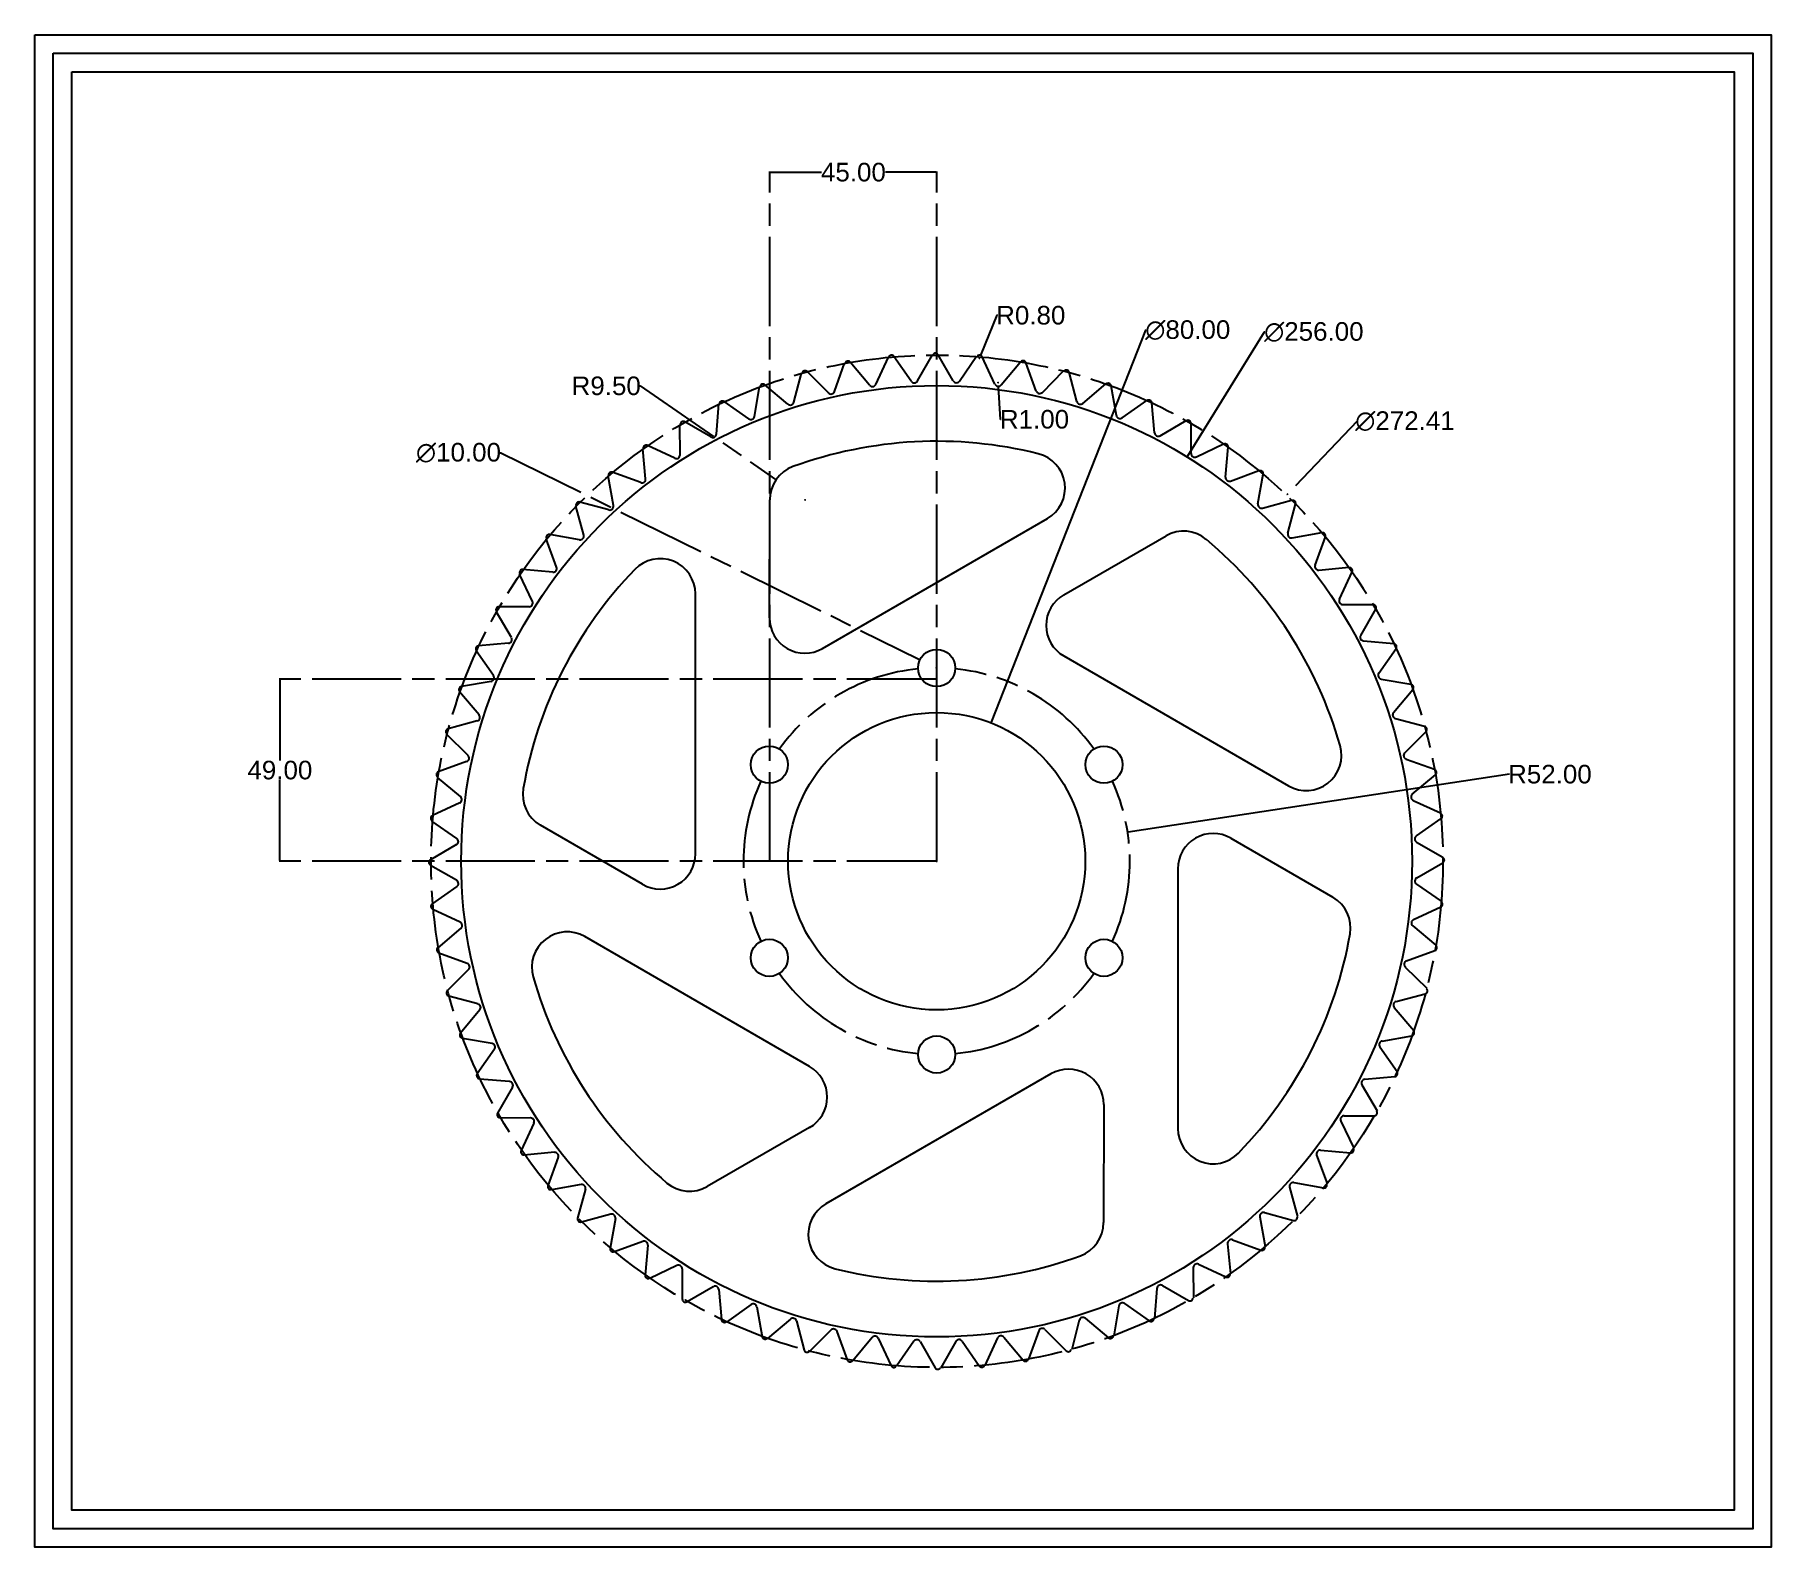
# Model space of a CAD drawing. Header units: inches. Extents: x 736 to 1203, y 520 to 928.
import ezdxf

# ---------------------------------------------------------------- set-up
doc = ezdxf.new("R2010")
doc.units = ezdxf.units.IN
doc.header["$MEASUREMENT"] = 0
doc.linetypes.add('ACAD_ISO08W100', pattern=[36, 24, -3, 6, -3])
doc.styles.get("Standard").update_dxf_attribs({"font": 'arial.ttf'})
doc.dimstyles.get("Standard").update_dxf_attribs({"dimtxt": 5, "dimasz": 0.18, "dimexe": 0.18, "dimexo": 0.0625, "dimgap": 0.09, "dimtad": 0, "dimtih": 1, "dimtoh": 1, "dimrnd": 0.0005, "dimzin": 0, "dimdsep": 46, "dimtxsty": 'Standard', "dimcen": 0.09, "dimadec": 0, "dimazin": 0, "dimtfac": 1, "dimtofl": 0, "dimtmove": 0, "dimatfit": 3, "dimfxl": 1, "dimtolj": 1, "dimtzin": 0, "dimarcsym": 0})

# ---------------------------------------------------------------- blocks, each defined once
blk = doc.blocks.new('*U1')
blk.add_circle((0, 0), 5)
blk = doc.blocks.new('*U2')
at = {"color": 0, "linetype": 'ByBlock', "lineweight": -2, "transparency": 16777216}
blk.add_blockref('*U1', (978.31, 757.1), dxfattribs=at)
for p, rotation in [((933.27, 731.1), 59.99999999999999), ((1023.34, 731.1), 299.9999999999999), ((933.27, 679.1), 120), ((1023.34, 679.1), 240), ((978.31, 653.1), 180)]:
    blk.add_blockref('*U1', p, dxfattribs=dict(at, rotation=rotation))
blk = doc.blocks.new('*U4')
for p, q in [((-39.77, -19), (-39.73, 12.77)), ((-25.52, -27.24), (35.02, 7.71))]:
    blk.add_line(p, q)
for centre, radius, start, end in [((5.21, -84.48), 113, 75.9869, 110.0238), ((30.27, 15.94), 9.5, 300, 75.9869), ((-30.23, 12.76), 9.5, 110.0238, 179.9282), ((-30.27, -19.02), 9.5, 179.9282, 300)]:
    blk.add_arc(centre, radius, start, end)
blk = doc.blocks.new('*U5')
at = {"color": 0, "linetype": 'ByBlock', "lineweight": -2, "transparency": 16777216}
blk.add_blockref('*U4', (973.1, 789.59), dxfattribs=at)
for p, rotation in [((1048.87, 751.86), 300.0000000000001), ((902.54, 742.84), 59.99999999999996), ((1054.08, 667.37), 239.9999999999999), ((907.75, 658.35), 120), ((983.52, 620.62), 180)]:
    blk.add_blockref('*U4', p, dxfattribs=dict(at, rotation=rotation))
blk = doc.blocks.new('*U6')
for p, q in [((-0.43, -3.47), (-4.49, 3.57)), ((1.26, -3.54), (5.88, 3.14))]:
    blk.add_line(p, q)
for centre, radius, start, end in [((-5.18, 3.17), 0.8, 30, 150.2577), ((0.43, -2.97), 1, 210, 325.307)]:
    blk.add_arc(centre, radius, start, end)
blk = doc.blocks.new('*U7')
at = {"color": 0, "linetype": 'ByBlock', "lineweight": -2, "transparency": 16777216}
for p, rotation in [((960.07, 836.66), 9.99999999999994), ((971.6, 837.75), 4.999999999999918), ((937.5, 831.5), 19.99999999999998), ((948.67, 834.57), 15), ((994.74, 836.9), 355), ((1006.16, 834.97), 349.9999999999999), ((1017.38, 832.05), 344.9999999999999), ((926.64, 827.46), 24.99999999999999), ((1028.29, 828.16), 340), ((916.17, 822.49), 29.99999999999999), ((1038.82, 823.33), 335), ((906.18, 816.63), 34.99999999999998), ((1048.9, 817.61), 329.9999999999999), ((896.73, 809.92), 39.99999999999997), ((1058.44, 811.03), 324.9999999999999), ((887.91, 802.41), 44.99999999999996), ((1067.36, 803.64), 319.9999999999999), ((879.77, 794.16), 49.99999999999997), ((1075.61, 795.5), 315), ((872.38, 785.23), 54.99999999999999), ((1083.12, 786.68), 309.9999999999999), ((865.8, 775.7), 59.99999999999999), ((1089.83, 777.23), 304.9999999999999), ((860.08, 765.62), 64.99999999999997), ((1095.69, 767.24), 299.9999999999999), ((1100.66, 756.77), 295), ((855.25, 755.09), 70), ((1104.7, 745.91), 290), ((851.37, 744.17), 74.99999999999999), ((848.44, 732.96), 79.99999999999999), ((1107.77, 734.74), 285), ((1109.86, 723.34), 280), ((846.51, 721.54), 84.99999999999999), ((845.58, 709.99), 89.99999999999997), ((1110.95, 711.81), 274.9999999999999), ((1111.03, 700.22), 269.9999999999999), ((845.66, 698.4), 94.99999999999994), ((846.75, 686.87), 99.99999999999997), ((1110.1, 688.67), 264.9999999999999), ((1108.17, 677.25), 259.9999999999999), ((848.84, 675.47), 105), ((851.91, 664.3), 110), ((1105.25, 666.04), 254.9999999999999), ((855.95, 653.44), 115), ((1101.36, 655.12), 249.9999999999999), ((860.92, 642.97), 120), ((1096.53, 644.59), 244.9999999999999), ((1090.81, 634.51), 239.9999999999999), ((866.78, 632.98), 125), ((1084.23, 624.98), 234.9999999999999), ((873.49, 623.53), 130), ((1076.84, 616.05), 229.9999999999999), ((881, 614.71), 135), ((889.25, 606.57), 140), ((1068.71, 607.8), 225), ((898.18, 599.18), 145), ((1059.88, 600.29), 219.9999999999999), ((907.72, 592.6), 150), ((1050.44, 593.58), 215), ((1040.44, 587.72), 209.9999999999999), ((917.79, 586.88), 155), ((928.32, 582.05), 160), ((1019.11, 578.71), 199.9999999999999), ((1029.97, 582.75), 204.9999999999999), ((939.24, 578.16), 165.0000000000001), ((950.45, 575.24), 170), ((1007.94, 575.64), 194.9999999999999), ((961.87, 573.31), 175), ((973.42, 572.38), 180), ((985.01, 572.46), 185), ((996.55, 573.55), 189.9999999999999)]:
    blk.add_blockref('*U6', p, dxfattribs=dict(at, rotation=rotation))
blk.add_blockref('*U6', (983.19, 837.83), dxfattribs=at)
blk = doc.blocks.new('*D9')
at = {"color": 0, "lineweight": -2, "transparency": 16777216}
for p, q in [((1132.5, 728.5), (1029.9, 712.93)), ((978.22, 705.1), (978.4, 705.1)), ((978.31, 705.01), (978.31, 705.19))]:
    blk.add_line(p, q, dxfattribs=at)
at = {"color": 0, "transparency": 16777216}
blk.add_solid([(1029.89, 712.96), (1029.9, 712.9), (1029.72, 712.91)], dxfattribs=at)
at = {"layer": 'Defpoints', "color": 0, "transparency": 16777216}
for p in [(1029.72, 712.91), (978.31, 705.1)]:
    blk.add_point(p, dxfattribs=at)
at = {"color": 0, "transparency": 16777216, "insert": (1143.41, 728.5), "char_height": 5, "attachment_point": 5}
blk.add_mtext('\\A1;R52.00', dxfattribs=at)
blk = doc.blocks.new('*D10')
at = {"color": 0, "lineweight": -2, "transparency": 16777216}
for p, q in [((1034.5, 848), (993.01, 742.5)), ((1034.68, 848), (1034.5, 848)), ((978.22, 705.1), (978.4, 705.1)), ((978.31, 705.01), (978.31, 705.19))]:
    blk.add_line(p, q, dxfattribs=at)
at = {"color": 0, "transparency": 16777216}
blk.add_solid([(992.98, 742.51), (993.04, 742.49), (992.95, 742.33)], dxfattribs=at)
at = {"layer": 'Defpoints', "color": 0, "transparency": 16777216}
for p in [(992.95, 742.33), (963.67, 667.88)]:
    blk.add_point(p, dxfattribs=at)
at = {"color": 0, "transparency": 16777216, "insert": (1045.92, 848), "char_height": 5, "attachment_point": 5}
blk.add_mtext('\\A1;∅80.00', dxfattribs=at)
blk = doc.blocks.new('*D11')
at = {"color": 0, "lineweight": -2, "transparency": 16777216}
for p, q in [((1066.5, 847.5), (1045.8, 814.08)), ((1066.68, 847.5), (1066.5, 847.5)), ((978.22, 705.1), (978.4, 705.1)), ((978.31, 705.01), (978.31, 705.19))]:
    blk.add_line(p, q, dxfattribs=at)
at = {"color": 0, "transparency": 16777216}
blk.add_solid([(1045.77, 814.09), (1045.82, 814.06), (1045.7, 813.92)], dxfattribs=at)
at = {"layer": 'Defpoints', "color": 0, "transparency": 16777216}
for p in [(1045.7, 813.92), (910.91, 596.29)]:
    blk.add_point(p, dxfattribs=at)
at = {"color": 0, "transparency": 16777216, "insert": (1079.86, 847.5), "char_height": 5, "attachment_point": 5}
blk.add_mtext('\\A1;∅256.00', dxfattribs=at)
blk = doc.blocks.new('*D12')
at = {"color": 0, "linetype": 'ACAD_ISO08W100', "lineweight": -2, "transparency": 16777216}
for p, q in [((1091.5, 823.5), (1072.61, 803.72)), ((1091.68, 823.5), (1091.5, 823.5)), ((978.31, 705.1), (978.49, 705.1)), ((978.4, 705.01), (978.4, 705.19))]:
    blk.add_line(p, q, dxfattribs=at)
at = {"color": 0, "linetype": 'ACAD_ISO08W100', "transparency": 16777216}
blk.add_solid([(1072.58, 803.74), (1072.63, 803.7), (1072.48, 803.59)], dxfattribs=at)
at = {"layer": 'Defpoints', "color": 0, "linetype": 'ACAD_ISO08W100', "transparency": 16777216}
for p in [(1072.48, 803.59), (884.31, 606.62)]:
    blk.add_point(p, dxfattribs=at)
at = {"color": 0, "linetype": 'ACAD_ISO08W100', "transparency": 16777216, "insert": (1104.39, 823.5), "char_height": 5, "attachment_point": 5}
blk.add_mtext('\\A1;∅272.41', dxfattribs=at)
blk = doc.blocks.new('*D13')
at = {"color": 0, "linetype": 'ACAD_ISO08W100', "lineweight": -2, "transparency": 16777216}
for p, q in [((898.32, 833), (898.5, 833)), ((898.5, 833), (934.9, 807.85)), ((942.78, 802.35), (942.96, 802.35)), ((942.87, 802.26), (942.87, 802.44))]:
    blk.add_line(p, q, dxfattribs=at)
at = {"color": 0, "linetype": 'ACAD_ISO08W100', "transparency": 16777216}
blk.add_solid([(934.92, 807.88), (934.89, 807.83), (935.05, 807.75)], dxfattribs=at)
at = {"layer": 'Defpoints', "color": 0, "linetype": 'ACAD_ISO08W100', "transparency": 16777216}
for p in [(935.05, 807.75), (942.87, 802.35)]:
    blk.add_point(p, dxfattribs=at)
at = {"color": 0, "linetype": 'ACAD_ISO08W100', "transparency": 16777216, "insert": (889.35, 833), "char_height": 5, "attachment_point": 5}
blk.add_mtext('\\A1;R9.50', dxfattribs=at)
blk = doc.blocks.new('*D14')
at = {"color": 0, "linetype": 'ACAD_ISO08W100', "lineweight": -2, "transparency": 16777216}
for p, q in [((860.82, 815), (861, 815)), ((861, 815), (973.66, 759.4)), ((978.22, 757.1), (978.4, 757.1)), ((978.31, 757.01), (978.31, 757.19))]:
    blk.add_line(p, q, dxfattribs=at)
at = {"color": 0, "linetype": 'ACAD_ISO08W100', "transparency": 16777216}
blk.add_solid([(973.67, 759.42), (973.65, 759.37), (973.82, 759.32)], dxfattribs=at)
at = {"layer": 'Defpoints', "color": 0, "linetype": 'ACAD_ISO08W100', "transparency": 16777216}
for p in [(973.82, 759.32), (982.79, 754.89)]:
    blk.add_point(p, dxfattribs=at)
at = {"color": 0, "linetype": 'ACAD_ISO08W100', "transparency": 16777216, "insert": (849.58, 815), "char_height": 5, "attachment_point": 5}
blk.add_mtext('\\A1;∅10.00', dxfattribs=at)
blk = doc.blocks.new('*D15')
at = {"color": 0, "linetype": 'ACAD_ISO08W100', "lineweight": -2, "transparency": 16777216}
for p, q in [((978.15, 754.1), (801.32, 754.1)), ((801.5, 753.92), (801.5, 732.25)), ((801.5, 705.28), (801.5, 726.96)), ((978.15, 705.1), (801.32, 705.1))]:
    blk.add_line(p, q, dxfattribs=at)
at = {"color": 0, "linetype": 'ACAD_ISO08W100', "transparency": 16777216}
for points in [[(801.47, 753.92), (801.53, 753.92), (801.5, 754.1)], [(801.47, 705.28), (801.53, 705.28), (801.5, 705.1)]]:
    blk.add_solid(points, dxfattribs=at)
at = {"layer": 'Defpoints', "color": 0, "linetype": 'ACAD_ISO08W100', "transparency": 16777216}
for p in [(801.5, 754.1), (978.22, 754.1), (978.22, 705.1)]:
    blk.add_point(p, dxfattribs=at)
at = {"color": 0, "linetype": 'ACAD_ISO08W100', "transparency": 16777216, "insert": (801.5, 729.6), "char_height": 5, "attachment_point": 5}
blk.add_mtext('\\A1;49.00', dxfattribs=at)
blk = doc.blocks.new('*D16')
at = {"color": 0, "linetype": 'ACAD_ISO08W100', "lineweight": -2, "transparency": 16777216}
for p, q in [((933.4, 705.08), (933.4, 890.68)), ((933.58, 890.5), (947.28, 890.5)), ((978.22, 890.5), (964.52, 890.5)), ((978.4, 705.08), (978.4, 890.68))]:
    blk.add_line(p, q, dxfattribs=at)
at = {"color": 0, "linetype": 'ACAD_ISO08W100', "transparency": 16777216}
for points in [[(933.58, 890.53), (933.58, 890.47), (933.4, 890.5)], [(978.22, 890.53), (978.22, 890.47), (978.4, 890.5)]]:
    blk.add_solid(points, dxfattribs=at)
at = {"layer": 'Defpoints', "color": 0, "linetype": 'ACAD_ISO08W100', "transparency": 16777216}
for p in [(933.4, 890.5), (933.4, 705.01), (978.4, 705.01)]:
    blk.add_point(p, dxfattribs=at)
at = {"color": 0, "linetype": 'ACAD_ISO08W100', "transparency": 16777216, "insert": (955.9, 890.5), "char_height": 5, "attachment_point": 5}
blk.add_mtext('\\A1;45.00', dxfattribs=at)
blk = doc.blocks.new('*D17')
at = {"color": 0, "linetype": 'ACAD_ISO08W100', "lineweight": -2, "transparency": 16777216}
for p, q in [((994.82, 833.91), (995, 833.91)), ((994.91, 833.82), (994.91, 834)), ((995.5, 824), (994.98, 832.73)), ((995.68, 824), (995.5, 824))]:
    blk.add_line(p, q, dxfattribs=at)
at = {"color": 0, "linetype": 'ACAD_ISO08W100', "transparency": 16777216}
blk.add_solid([(995.01, 832.73), (994.95, 832.73), (994.97, 832.91)], dxfattribs=at)
at = {"layer": 'Defpoints', "color": 0, "linetype": 'ACAD_ISO08W100', "transparency": 16777216}
for p in [(994.91, 833.91), (994.97, 832.91)]:
    blk.add_point(p, dxfattribs=at)
at = {"color": 0, "linetype": 'ACAD_ISO08W100', "transparency": 16777216, "insert": (1004.65, 824), "char_height": 5, "attachment_point": 5}
blk.add_mtext('\\A1;R1.00', dxfattribs=at)
blk = doc.blocks.new('*D18')
at = {"color": 0, "linetype": 'ACAD_ISO08W100', "lineweight": -2, "transparency": 16777216}
for p, q in [((994.5, 852), (990.22, 841.42)), ((994.68, 852), (994.5, 852)), ((989.76, 840.51), (989.94, 840.51)), ((989.85, 840.42), (989.85, 840.6))]:
    blk.add_line(p, q, dxfattribs=at)
at = {"color": 0, "linetype": 'ACAD_ISO08W100', "transparency": 16777216}
blk.add_solid([(990.19, 841.43), (990.24, 841.4), (990.15, 841.25)], dxfattribs=at)
at = {"layer": 'Defpoints', "color": 0, "linetype": 'ACAD_ISO08W100', "transparency": 16777216}
for p in [(989.85, 840.51), (990.15, 841.25)]:
    blk.add_point(p, dxfattribs=at)
at = {"color": 0, "linetype": 'ACAD_ISO08W100', "transparency": 16777216, "insert": (1003.65, 852), "char_height": 5, "attachment_point": 5}
blk.add_mtext('\\A1;R0.80', dxfattribs=at)

msp = doc.modelspace()

# ---------------------------------------------------------------- linework, layer by layer
for points in [[(735.5, 927.5), (1203, 927.5), (1203, 520.5), (735.5, 520.5)], [(740.5, 922.5), (1198, 922.5), (1198, 525.5), (740.5, 525.5)], [(745.5, 917.5), (1193, 917.5), (1193, 530.5), (745.5, 530.5)]]:
    msp.add_lwpolyline(points, close=True)
at = {"linetype": 'ACAD_ISO08W100'}
msp.add_circle((978.397, 705.105), 136.204, dxfattribs=at)
for radius in [128, 40]:
    msp.add_circle((978.307, 705.105), radius)
for start, end in [(95.51133, 144.48867), (35.51133, 84.48867), (155.51133, 204.48867), (335.51133, 24.48867), (215.51133, 264.48867), (275.51133, 324.48867)]:
    msp.add_arc((978.307, 705.105), 52, start, end, dxfattribs=at)

# ---------------------------------------------------------------- block references
for name in ['*U7', '*U5', '*U2']:
    msp.add_blockref(name, (0, 0))

# ---------------------------------------------------------------- dimensions: what is measured, and where the dimension line sits
dim = msp.add_linear_dim(base=(933.397, 890.5), p1=(978.397, 705.015), p2=(933.397, 705.015), dimstyle='Standard', dxfattribs=at)
dim.commit()
dim.dimension.update_dxf_attribs({"geometry": '*D16', "text_midpoint": (955.897, 890.5)})
for p1, p2, picture, middle in [((963.668, 667.88), (992.945, 742.33), '*D10', (1045.918, 848)), ((910.909, 596.286), (1045.704, 813.924), '*D11', (1079.86, 847.5))]:
    dim = msp.add_diameter_dim_2p(p1=p1, p2=p2, dimstyle='Standard')
    dim.commit()
    dim.dimension.update_dxf_attribs({"geometry": picture, "text_midpoint": middle, "dimtype": 163})
for center, mpoint, picture, middle in [((989.85, 840.507), (990.15, 841.249), '*D18', (1003.648, 852)), ((942.867, 802.348), (935.051, 807.748), '*D13', (889.352, 833)), ((994.913, 833.908), (994.972, 832.909), '*D17', (1004.648, 824))]:
    dim = msp.add_radius_dim(center=center, mpoint=mpoint, dimstyle='Standard', dxfattribs=at)
    dim.commit()
    dim.dimension.update_dxf_attribs({"geometry": picture, "text_midpoint": middle, "dimtype": 164})
for p1, p2, picture, middle in [((884.312, 606.618), (1072.481, 803.591), '*D12', (1104.386, 823.5)), ((982.79, 754.892), (973.823, 759.318), '*D14', (849.582, 815))]:
    dim = msp.add_diameter_dim_2p(p1=p1, p2=p2, dimstyle='Standard', dxfattribs=at)
    dim.commit()
    dim.dimension.update_dxf_attribs({"geometry": picture, "text_midpoint": middle, "dimtype": 163})
dim = msp.add_linear_dim(base=(801.5, 754.105), p1=(978.217, 705.105), p2=(978.217, 754.105), angle=90, dimstyle='Standard', dxfattribs=at)
dim.commit()
dim.dimension.update_dxf_attribs({"geometry": '*D15', "text_midpoint": (801.5, 729.605)})
dim = msp.add_radius_dim(center=(978.307, 705.105), mpoint=(1029.718, 712.905), dimstyle='Standard')
dim.commit()
dim.dimension.update_dxf_attribs({"geometry": '*D9', "text_midpoint": (1132.5, 728.5), "dimtype": 164})

doc.saveas('drawing.dxf')
